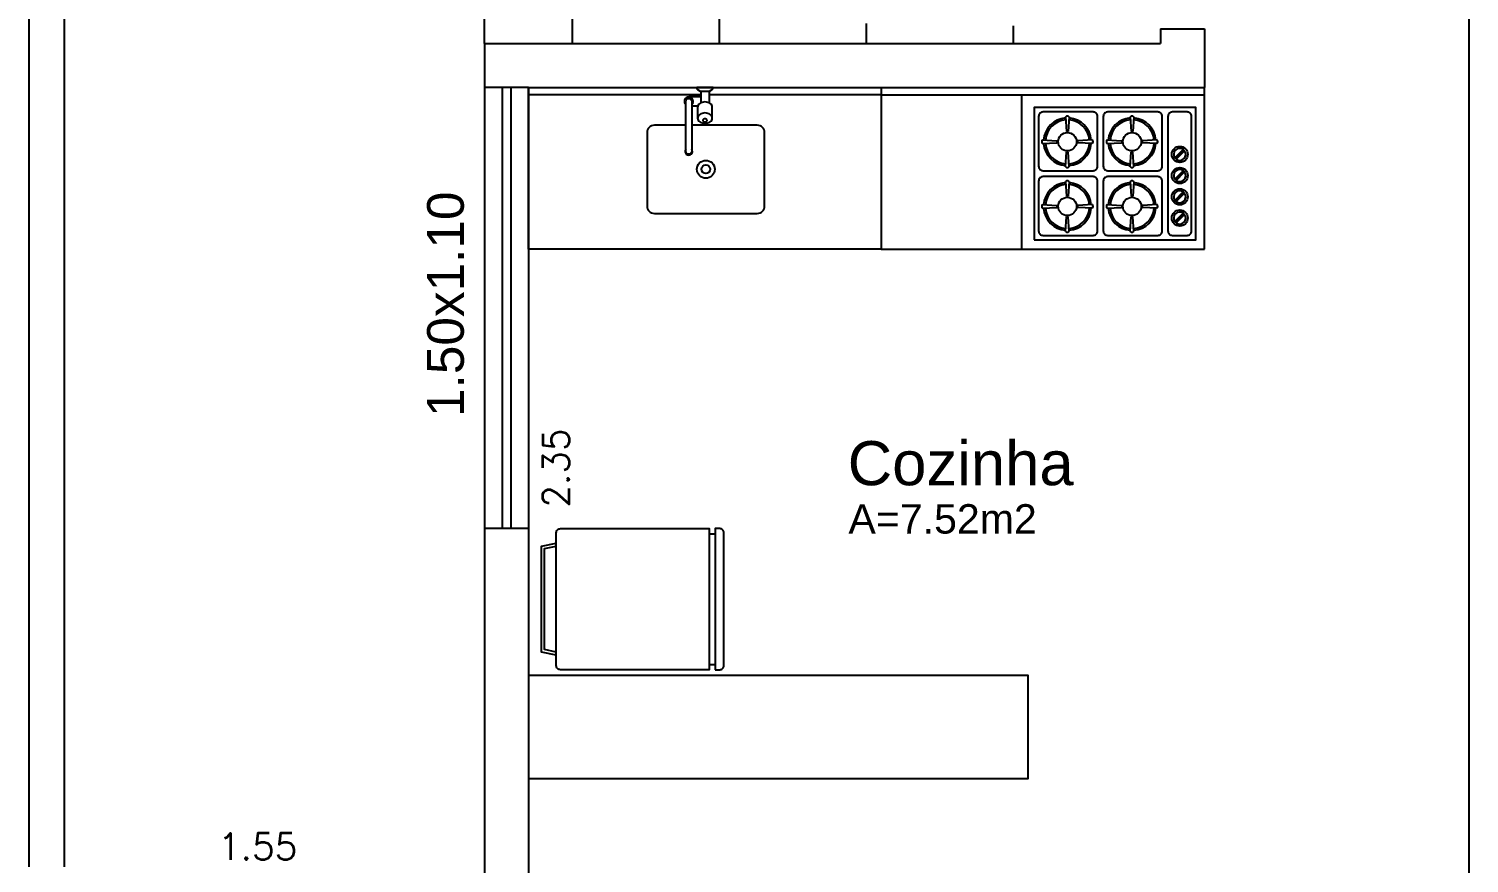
# Model space of a CAD drawing. Extents: x 1.9 to 19.2, y 1.3 to 23.7.
# Drawn here: x 9.214 to 14.114, y 7.484 to 10.322 of the extents above; entities that cross this region are included whole.
import ezdxf
from ezdxf.enums import TextEntityAlignment as Align

# ---------------------------------------------------------------- set-up
doc = ezdxf.new("R2010")
doc.units = 0
doc.layers.get('0').update_dxf_attribs({"linetype": 'CONTINUOUS'})
for name, color, linetype in [('ARQ-BANHO_COZINHA_SERVIÇO', 150, 'CONTINUOUS'), ('ARQ-ESQUADRIAS', 53, 'CONTINUOUS'), ('ARQ-LINHA-FINA', 1, 'CONTINUOUS'), ('ARQ-MÓVEIS_E_ELETRO', 16, 'CONTINUOUS'), ('ARQ-PISO', 140, 'CONTINUOUS'), ('LINHA_04', 190, 'CONTINUOUS'), ('TXT_AMBIENTE', 4, 'CONTINUOUS'), ('TXT_GERAL', 9, 'CONTINUOUS'), ('TXT_ÁREA', 8, 'CONTINUOUS')]:
    doc.layers.add(name, color=color, linetype=linetype)
doc.styles.add('ARIAL', font='arial.ttf')
doc.styles.get("Standard").update_dxf_attribs({"font": 'arial.ttf'})
doc.styles.add('TEXTO03', font='romans.shx')

# ---------------------------------------------------------------- blocks, each defined once
blk = doc.blocks.new('ADC_TORN_COZ2-P')
for p, q in [((0.0119, 0.0145), (0.0519, 0.0145)), ((0.0119, -0.0143), (0.0518, -0.0143))]:
    blk.add_line(p, q)
at = {"linetype": 'BYBLOCK'}
blk.add_line((0.0617, -0.045), (0.0617, -0.0241), dxfattribs=at)
blk.add_lwpolyline([(0, -0.028), (0.0015, -0.028, 0.267949), (0.0066, -0.025), (0.0119, -0.0159), (0.0119, 0.0159), (0.0066, 0.025, 0.267949), (0.0015, 0.028), (0, 0.028)], format="xyb", close=True)
blk.add_lwpolyline([(0.104, 0.025), (0.0664, 0.025, 0.133256), (0.0599, 0.0233, 0.106756), (0.0539, 0.0177, 0.082828), (0.0501, 0.0099, 0.071352), (0.0487, 0, 0.071352), (0.0501, -0.0099, 0.082828), (0.0539, -0.0177, 0.106756), (0.0599, -0.0233, 0.133256), (0.0664, -0.025), (0.104, -0.025)], format="xyb", dxfattribs=at)
for points in [[(0.104, -0.025, 0.133256), (0.1104, -0.0233, 0.106756), (0.1165, -0.0177, 0.082828), (0.1202, -0.0099, 0.071352), (0.1216, 0, 0.071352), (0.1202, 0.0099, 0.082828), (0.1165, 0.0177, 0.106756), (0.1104, 0.0233, 0.133256), (0.104, 0.025, 0.133256), (0.0975, 0.0233, 0.106756), (0.0915, 0.0177, 0.082828), (0.0877, 0.0099, 0.071352), (0.0863, 0, 0.071352), (0.0877, -0.0099, 0.082828), (0.0915, -0.0177, 0.106756), (0.0975, -0.0233, 0.133256)], [(0.1115, 0.0075, 0.133256), (0.1095, 0.007, 0.106756), (0.1077, 0.0053, 0.082828), (0.1066, 0.003, 0.071352), (0.1061, 0, 0.071352), (0.1066, -0.003, 0.082828), (0.1077, -0.0053, 0.106756), (0.1095, -0.007, 0.133256), (0.1115, -0.0075, 0.133256), (0.1134, -0.007, 0.106756), (0.1152, -0.0053, 0.082828), (0.1163, -0.003, 0.071352), (0.1168, 0, 0.071352), (0.1163, 0.003, 0.082828), (0.1152, 0.0053, 0.106756), (0.1134, 0.007, 0.133256)], [(0.0467, -0.065, -1), (0.0467, -0.045), (0.2167, -0.045, -1), (0.2167, -0.065)]]:
    blk.add_lwpolyline(points, format="xyb", close=True, dxfattribs=at)
blk.add_lwpolyline([(0.0317, -0.0143), (0.0317, -0.055)], dxfattribs=at)
for centre, radius, start, end in [((0.0467, -0.055), 0.015, 41.8103, 318.1897), ((0.2167, -0.055), 0.0125, 233.1301, 126.8699)]:
    blk.add_arc(centre, radius, start, end, dxfattribs=at)
blk = doc.blocks.new('ADC_COZ_PIA_120X55-T')
for p, q in [((-0.014, 0.2486), (-0.5997, 0.2486)), ((0.6003, 0.2486), (0.0148, 0.2486))]:
    blk.add_line(p, q)
blk.add_lwpolyline([(-0.5997, -0.2764), (-0.5997, 0.2736), (0.6003, 0.2736), (0.6003, -0.2764)], close=True)
blk.add_lwpolyline([(-0.0647, 0.1458), (-0.1716, 0.1458, 0.414214), (-0.1966, 0.1208), (-0.1966, -0.1292, 0.414214), (-0.1716, -0.1542), (0.1784, -0.1542, 0.414214), (0.2034, -0.1292), (0.2034, 0.1208, 0.414214), (0.1784, 0.1458), (-0.0447, 0.1458)], format="xyb")
at = {"layer": 'ARQ-LINHA-FINA'}
for radius in [0.0304, 0.0147]:
    blk.add_circle((0.0034, -0.0042), radius, dxfattribs=at)
at = {"layer": 'ARQ-LINHA-FINA', "rotation": 270}
blk.add_blockref('ADC_TORN_COZ2-P', (0.0003, 0.2736), dxfattribs=at)
blk = doc.blocks.new('ADC_MCOZ_01')
for p, q in [((-0.2219, -0.57), (-0.2219, -0.59)), ((0.2219, -0.57), (0.2219, -0.59))]:
    blk.add_line(p, q)
for points in [[(-0.19, -0.05), (-0.18, 0), (0.18, 0), (0.19, -0.05)], [(-0.1798, -0.05), (-0.1718, -0.01), (0.1718, -0.01), (0.1798, -0.05)]]:
    blk.add_lwpolyline(points)
for points in [[(0.2259, -0.05, -0.414214), (0.24, -0.0641), (0.24, -0.57), (-0.24, -0.57), (-0.24, -0.0641, -0.414214), (-0.2259, -0.05)], [(-0.24, -0.59), (-0.24, -0.6059, 0.414214), (-0.2259, -0.62), (0.2259, -0.62, 0.414214), (0.24, -0.6059), (0.24, -0.59)]]:
    blk.add_lwpolyline(points, format="xyb", close=True)
blk = doc.blocks.new('ADC_MOB_FOG_CKT4B')
blk.add_lwpolyline([(-0.275, -0.45), (0.275, -0.45), (0.275, 0), (-0.275, 0)], close=True)
blk.add_lwpolyline([(0.195, -0.435), (0.245, -0.435, 0.414214), (0.26, -0.42), (0.26, -0.03, 0.414214), (0.245, -0.015), (0.195, -0.015, 0.414214), (0.18, -0.03), (0.18, -0.42, 0.414214)], format="xyb", close=True)
for centre in [(-0.1623, -0.1165), (0.0577, -0.1165), (-0.1623, -0.3365), (0.0577, -0.3365)]:
    blk.add_circle(centre, 0.0312)
for centre, start, end in [((-0.1623, -0.1165), 94.2199, 175.7801), ((-0.1623, -0.1165), 4.2199, 85.7801), ((0.0577, -0.1165), 94.2199, 175.7801), ((0.0577, -0.1165), 4.2199, 85.7801), ((-0.1623, -0.1165), 184.2199, 265.7801), ((-0.1623, -0.1165), 274.2199, 355.7801), ((0.0577, -0.1165), 184.2199, 265.7801), ((0.0577, -0.1165), 274.2199, 355.7801), ((-0.1623, -0.3365), 94.2199, 175.7801), ((-0.1623, -0.3365), 4.2199, 85.7801), ((0.0577, -0.3365), 94.2199, 175.7801), ((0.0577, -0.3365), 4.2199, 85.7801), ((-0.1623, -0.3365), 184.2199, 265.7801), ((-0.1623, -0.3365), 274.2199, 355.7801), ((0.0577, -0.3365), 184.2199, 265.7801), ((0.0577, -0.3365), 274.2199, 355.7801)]:
    blk.add_arc(centre, 0.0812, start, end)
at = {"layer": 'ARQ-LINHA-FINA'}
for p, q in [((-0.1685, -0.0311), (-0.1654, -0.0811)), ((-0.156, -0.0311), (-0.1591, -0.0811)), ((0.0515, -0.0311), (0.0546, -0.0811)), ((0.064, -0.0311), (0.0609, -0.0811)), ((-0.0769, -0.1103), (-0.1269, -0.1134)), ((-0.0769, -0.1228), (-0.1269, -0.1196)), ((0.1431, -0.1103), (0.0931, -0.1134)), ((0.1431, -0.1228), (0.0931, -0.1196)), ((0.2036, -0.1715), (0.2322, -0.1429)), ((0.2343, -0.145), (0.2057, -0.1736)), ((0.2322, -0.1429), (0.2364, -0.1471)), ((-0.1685, -0.2019), (-0.1654, -0.1519)), ((-0.156, -0.2019), (-0.1591, -0.1519)), ((0.0515, -0.2019), (0.0546, -0.1519)), ((0.064, -0.2019), (0.0609, -0.1519)), ((0.2078, -0.1757), (0.2036, -0.1715)), ((0.2078, -0.1757), (0.2364, -0.1471)), ((0.2036, -0.2437), (0.2322, -0.215)), ((0.2078, -0.2479), (0.2036, -0.2437)), ((0.2343, -0.2171), (0.2057, -0.2458)), ((0.2078, -0.2479), (0.2364, -0.2192)), ((0.2322, -0.215), (0.2364, -0.2192)), ((-0.1685, -0.2511), (-0.1654, -0.3011)), ((-0.156, -0.2511), (-0.1591, -0.3011)), ((0.0515, -0.2511), (0.0546, -0.3011)), ((0.064, -0.2511), (0.0609, -0.3011)), ((0.2036, -0.3159), (0.2322, -0.2872)), ((0.2343, -0.2893), (0.2057, -0.318)), ((0.2078, -0.3201), (0.2364, -0.2914)), ((0.2322, -0.2872), (0.2364, -0.2914)), ((-0.0769, -0.3303), (-0.1269, -0.3334)), ((-0.0769, -0.3428), (-0.1269, -0.3396)), ((0.1431, -0.3303), (0.0931, -0.3334)), ((0.1431, -0.3428), (0.0931, -0.3396)), ((0.2078, -0.3201), (0.2036, -0.3159)), ((-0.1685, -0.4219), (-0.1654, -0.3719)), ((-0.156, -0.4219), (-0.1591, -0.3719)), ((0.0515, -0.4219), (0.0546, -0.3719)), ((0.064, -0.4219), (0.0609, -0.3719)), ((0.2036, -0.3881), (0.2322, -0.3594)), ((0.2078, -0.3923), (0.2036, -0.3881)), ((0.2343, -0.3615), (0.2057, -0.3902)), ((0.2078, -0.3923), (0.2364, -0.3636)), ((0.2322, -0.3594), (0.2364, -0.3636))]:
    blk.add_line(p, q, dxfattribs=at)
for points in [[(-0.245, -0.215), (-0.075, -0.215, 0.414214), (-0.06, -0.2), (-0.06, -0.03, 0.414214), (-0.075, -0.015), (-0.245, -0.015, 0.414214), (-0.26, -0.03), (-0.26, -0.2, 0.414214)], [(-0.025, -0.215), (0.145, -0.215, 0.414214), (0.16, -0.2), (0.16, -0.03, 0.414214), (0.145, -0.015), (-0.025, -0.015, 0.414214), (-0.04, -0.03), (-0.04, -0.2, 0.414214)], [(-0.245, -0.435), (-0.075, -0.435, 0.414214), (-0.06, -0.42), (-0.06, -0.25, 0.414214), (-0.075, -0.235), (-0.245, -0.235, 0.414214), (-0.26, -0.25), (-0.26, -0.42, 0.414214)], [(-0.025, -0.435), (0.145, -0.435, 0.414214), (0.16, -0.42), (0.16, -0.25, 0.414214), (0.145, -0.235), (-0.025, -0.235, 0.414214), (-0.04, -0.25), (-0.04, -0.42, 0.414214)]]:
    blk.add_lwpolyline(points, format="xyb", close=True, dxfattribs=at)
for points in [[(-0.2476, -0.1103), (-0.1976, -0.1134)], [(-0.0276, -0.1103), (0.0224, -0.1134)], [(-0.2476, -0.3303), (-0.1976, -0.3334)], [(-0.0276, -0.3303), (0.0224, -0.3334)]]:
    blk.add_lwpolyline(points, dxfattribs=at)
for points in [[(-0.2476, -0.1228), (-0.1976, -0.1196, 0.522232), (-0.1976, -0.1134)], [(-0.0276, -0.1228), (0.0224, -0.1196, 0.522232), (0.0224, -0.1134)], [(-0.2476, -0.3428), (-0.1976, -0.3396, 0.522232), (-0.1976, -0.3334)], [(-0.0276, -0.3428), (0.0224, -0.3396, 0.522232), (0.0224, -0.3334)]]:
    blk.add_lwpolyline(points, format="xyb", dxfattribs=at)
for centre in [(0.22, -0.1593), (0.22, -0.2315), (0.22, -0.3037), (0.22, -0.3758)]:
    blk.add_circle(centre, 0.0273, dxfattribs=at)
for centre, radius, start, end in [((-0.1623, -0.1165), 0.075, 94.2736, 175.7264), ((-0.1623, -0.0392), 0.0102, 52.346, 127.654), ((-0.1623, -0.1165), 0.075, 4.2736, 85.7264), ((0.0577, -0.1165), 0.075, 94.2736, 175.7264), ((0.0577, -0.0392), 0.0102, 52.346, 127.654), ((0.0577, -0.1165), 0.075, 4.2736, 85.7264), ((-0.1623, -0.079), 0.00381, 214.85, 325.15), ((0.0577, -0.079), 0.00381, 214.85, 325.15), ((-0.2395, -0.1165), 0.0102, 142.346, 217.654), ((-0.1623, -0.1165), 0.075, 184.2736, 265.7264), ((-0.1623, -0.1165), 0.075, 274.2736, 355.7264), ((-0.1247, -0.1165), 0.00381, 124.85, 235.15), ((-0.085, -0.1165), 0.0102, 322.346, 37.654), ((-0.0195, -0.1165), 0.0102, 142.346, 217.654), ((0.0577, -0.1165), 0.075, 184.2736, 265.7264), ((0.0577, -0.1165), 0.075, 274.2736, 355.7264), ((0.0953, -0.1165), 0.00381, 124.85, 235.15), ((0.135, -0.1165), 0.0102, 322.346, 37.654), ((0.22, -0.1593), 0.0205, 53.3209, 216.6791), ((-0.1623, -0.1541), 0.00381, 34.85, 145.15), ((0.0577, -0.1541), 0.00381, 34.85, 145.15), ((0.22, -0.1593), 0.0205, 233.3209, 36.6791), ((-0.1623, -0.1938), 0.0102, 232.346, 307.654), ((0.0577, -0.1938), 0.0102, 232.346, 307.654), ((0.22, -0.2315), 0.0205, 53.3209, 216.6791), ((0.22, -0.2315), 0.0205, 233.3209, 36.6791), ((-0.1623, -0.3365), 0.075, 94.2736, 175.7264), ((-0.1623, -0.2592), 0.0102, 52.346, 127.654), ((-0.1623, -0.3365), 0.075, 4.2736, 85.7264), ((0.0577, -0.3365), 0.075, 94.2736, 175.7264), ((0.0577, -0.2592), 0.0102, 52.346, 127.654), ((0.0577, -0.3365), 0.075, 4.2736, 85.7264), ((0.22, -0.3037), 0.0205, 53.3209, 216.6791), ((0.22, -0.3037), 0.0205, 233.3209, 36.6791), ((-0.2395, -0.3365), 0.0102, 142.346, 217.654), ((-0.1623, -0.3365), 0.075, 184.2736, 265.7264), ((-0.1623, -0.299), 0.00381, 214.85, 325.15), ((-0.1623, -0.3365), 0.075, 274.2736, 355.7264), ((-0.1247, -0.3365), 0.00381, 124.85, 235.15), ((-0.085, -0.3365), 0.0102, 322.346, 37.654), ((-0.0195, -0.3365), 0.0102, 142.346, 217.654), ((0.0577, -0.3365), 0.075, 184.2736, 265.7264), ((0.0577, -0.299), 0.00381, 214.85, 325.15), ((0.0577, -0.3365), 0.075, 274.2736, 355.7264), ((0.0953, -0.3365), 0.00381, 124.85, 235.15), ((0.135, -0.3365), 0.0102, 322.346, 37.654), ((-0.1623, -0.3741), 0.00381, 34.85, 145.15), ((0.0577, -0.3741), 0.00381, 34.85, 145.15), ((0.22, -0.3758), 0.0205, 53.3209, 216.6791), ((0.22, -0.3758), 0.0205, 233.3209, 36.6791), ((-0.1623, -0.4138), 0.0102, 232.346, 307.654), ((0.0577, -0.4138), 0.0102, 232.346, 307.654)]:
    blk.add_arc(centre, radius, start, end, dxfattribs=at)
blk = doc.blocks.new('*X71')
at = {"layer": 'ARQ-PISO', "linetype": 'CONTINUOUS'}
for p, q in [((11.0645, 10.2724), (11.0645, 11.7724)), ((10.7645, 11.2724), (11.5449, 11.2724)), ((12.1449, 11.2724), (13.0645, 11.2724)), ((12.5645, 10.9522), (12.5645, 11.318)), ((11.5645, 10.9449), (11.5645, 11.1124)), ((12.0645, 10.4749), (12.0645, 11.1124)), ((12.5645, 10.5341), (12.5645, 10.9519)), ((10.7645, 10.7724), (11.1079, 10.7724)), ((11.9034, 10.7724), (12.3969, 10.7724)), ((12.3986, 10.7724), (13.0645, 10.7724)), ((11.5645, 10.2724), (11.5645, 10.5349)), ((12.5645, 10.3624), (12.5645, 10.3991)), ((12.0645, 10.2724), (12.0645, 10.3399)), ((12.5645, 10.2724), (12.5645, 10.3324))]:
    blk.add_line(p, q, dxfattribs=at)

msp = doc.modelspace()

# ---------------------------------------------------------------- linework, layer by layer
at = {"layer": 'ARQ-BANHO_COZINHA_SERVIÇO'}
for p, q in [((12.1145, 10.0974), (13.2145, 10.0974)), ((12.5916, 10.0974), (12.5916, 9.5724)), ((13.2145, 9.5724), (13.2145, 10.1224)), ((12.1145, 9.5724), (13.2145, 9.5724))]:
    msp.add_line(p, q, dxfattribs=at)
msp.add_lwpolyline([(10.9145, 7.7724), (12.6145, 7.7724), (12.6145, 8.1224), (10.9145, 8.1224)], dxfattribs=at)
at = {"layer": 'ARQ-ESQUADRIAS'}
for p, q in [((10.7645, 10.2724), (10.7645, 11.7724)), ((10.7645, 10.1224), (10.7645, 8.6224)), ((10.8245, 10.1224), (10.8245, 8.6224)), ((10.8545, 10.1224), (10.8545, 8.6224)), ((10.9145, 10.1224), (10.9145, 8.6224))]:
    msp.add_line(p, q, dxfattribs=at)
at = {"layer": 'ARQ-PISO'}
for p, q in [((9.2145, 17.7224), (9.2145, 7.4724)), ((9.3345, 17.7224), (9.3345, 7.4724))]:
    msp.add_line(p, q, dxfattribs=at)
at = {"layer": 'LINHA_04'}
for p, q in [((14.1145, 5.1224), (14.1145, 13.5724)), ((13.0645, 10.3224), (13.0645, 10.2724)), ((13.0645, 10.3224), (13.2145, 10.3224)), ((13.2145, 10.3224), (13.2145, 10.1224)), ((13.2145, 10.3224), (13.2145, 10.1224)), ((10.7645, 10.2724), (10.7645, 10.1224)), ((10.7645, 10.2724), (13.0645, 10.2724)), ((10.9145, 10.1224), (10.7645, 10.1224)), ((10.9145, 10.1224), (10.9145, 10.1224)), ((10.9145, 10.1224), (13.2145, 10.1224)), ((10.9145, 8.6224), (10.7645, 8.6224)), ((10.7645, 8.6224), (10.7645, 6.0312)), ((10.9145, 8.6224), (10.9145, 6.0312)), ((10.9145, 7.7724), (11.6145, 7.7724))]:
    msp.add_line(p, q, dxfattribs=at)

# ---------------------------------------------------------------- block references
at = {"layer": 'ARQ-BANHO_COZINHA_SERVIÇO'}
msp.add_blockref('ADC_COZ_PIA_120X55-T', (11.5142, 9.8487), dxfattribs=at)
at = {"layer": 'ARQ-MÓVEIS_E_ELETRO'}
msp.add_blockref('ADC_MOB_FOG_CKT4B', (12.9098, 10.0546), dxfattribs=at)
at = {"layer": 'ARQ-MÓVEIS_E_ELETRO', "rotation": 89.99999999999999}
msp.add_blockref('ADC_MCOZ_01', (10.9589, 8.3824), dxfattribs=at)
at = {"layer": 'ARQ-PISO'}
msp.add_blockref('*X71', (0, 0), dxfattribs=at)

# ---------------------------------------------------------------- texts
at = {"layer": 'TXT_AMBIENTE', "style": 'ARIAL'}
msp.add_text('Cozinha', height=0.15, dxfattribs=at).set_placement((12.0002, 8.7699))
at = {"layer": 'TXT_GERAL', "style": 'ARIAL'}
msp.add_text('1.50x1.10', height=0.125, rotation=90, dxfattribs=at).set_placement((10.6319, 9.3855), align=Align.MIDDLE)
at = {"layer": 'TXT_GERAL', "linetype": 'CONTINUOUS', "style": 'TEXTO03'}
msp.add_text('2.35', height=0.09, rotation=90, dxfattribs=at).set_placement((11.0528, 8.6935))
msp.add_text('1.55', height=0.09, dxfattribs=at).set_placement((9.8581, 7.4962))
at = {"layer": 'TXT_ÁREA'}
msp.add_text('A=7.52m2', height=0.1, dxfattribs=at).set_placement((12.0028, 8.6054))

doc.saveas('drawing.dxf')
